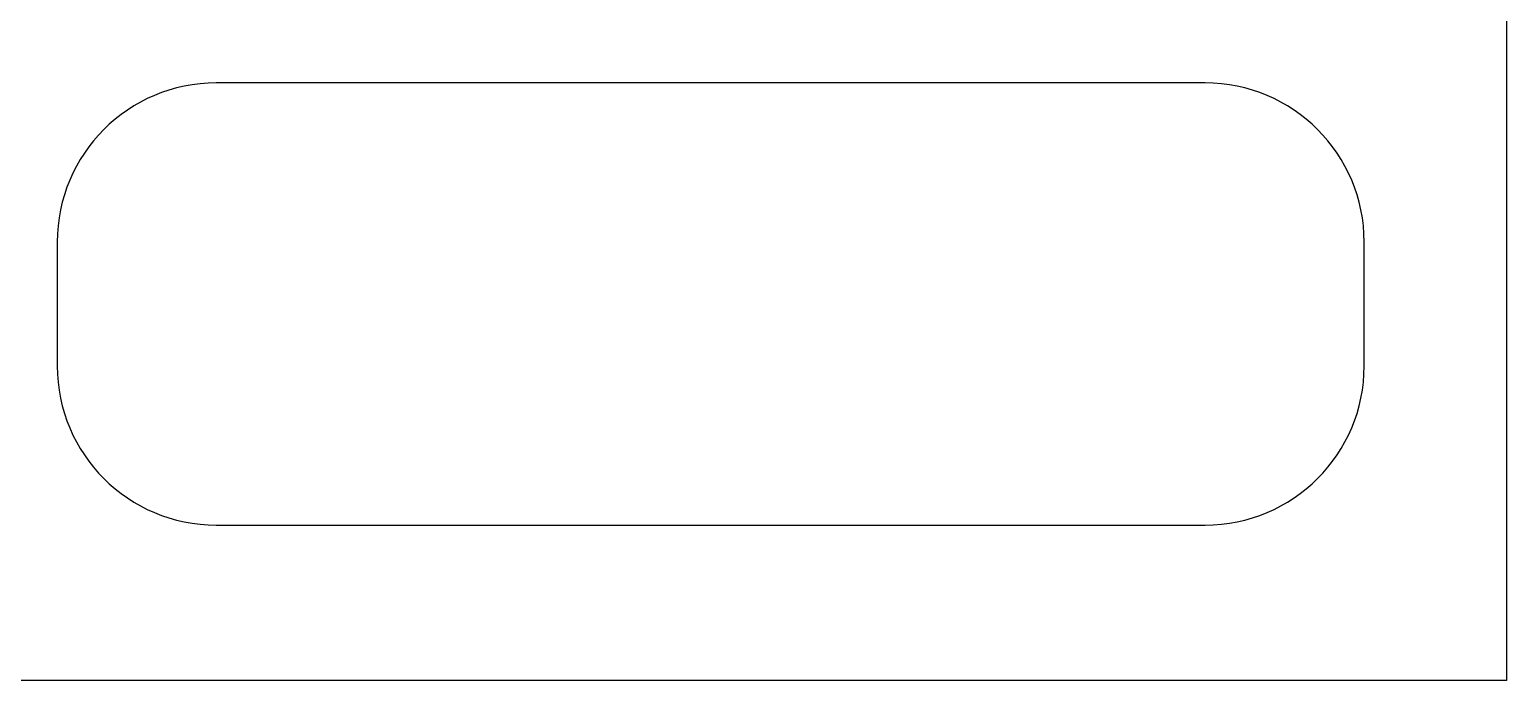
# Model space of a CAD drawing. Header units: millimetres. Extents: x -4 to 86791, y -1 to 44030.
# Drawn here: x 51076 to 51818, y 28668 to 28995 of the extents above; entities that cross this region are included whole.
import ezdxf

# ---------------------------------------------------------------- set-up
doc = ezdxf.new("R2010")
doc.units = ezdxf.units.MM
doc.layers.add('\\M+3B0A1\\M+3B1B8', color=6, linetype='Continuous')

# ---------------------------------------------------------------- blocks, each defined once
blk = doc.blocks.new('BEDD')
at = {"layer": '\\M+3B0A1\\M+3B1B8'}
for p, q in [((190657.67, 168352.66), (190657.67, 166552.66)), ((190506.12, 166853.12), (190008.86, 166853.12)), ((189928.86, 166773.12), (189928.86, 166710.75)), ((190586.12, 166710.75), (190586.12, 166773.12)), ((190008.86, 166630.75), (190506.12, 166630.75)), ((190657.67, 166552.66), (189857.67, 166552.66))]:
    blk.add_line(p, q, dxfattribs=at)
for centre, start, end in [((190008.86, 166773.12), 90, 180), ((190506.12, 166773.12), 0, 90), ((190008.86, 166710.75), 180, 270), ((190506.12, 166710.75), 270, 0)]:
    blk.add_arc(centre, 80, start, end, dxfattribs=at)

msp = doc.modelspace()

# ---------------------------------------------------------------- block references
msp.add_blockref('BEDD', (-138839.26, -137885.05))

doc.saveas('drawing.dxf')
